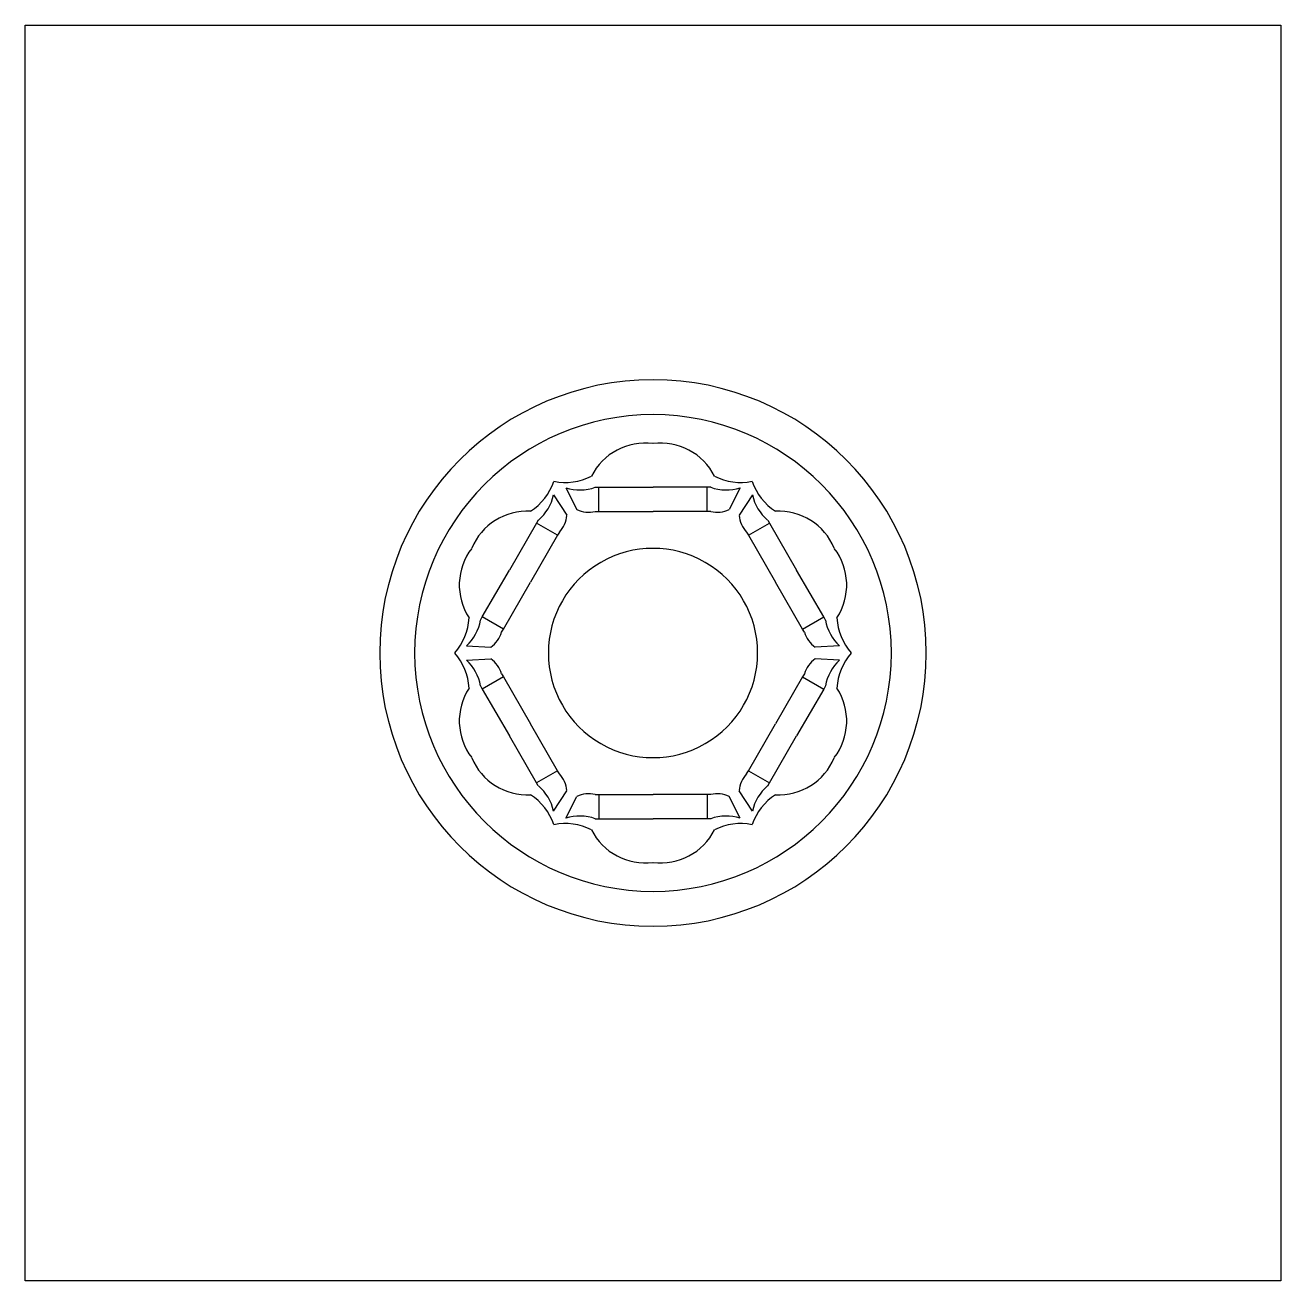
# Model space of a CAD drawing. Extents: x -54 to 54, y -54 to 54.
import ezdxf

# ---------------------------------------------------------------- set-up
doc = ezdxf.new("R2010")
doc.units = 0
doc.layers.add('default', color=7, linetype='CONTINUOUS')

msp = doc.modelspace()

# ---------------------------------------------------------------- linework, layer by layer
at = {"layer": 'default'}
for p, q in [((-54, -54), (-54, 54)), ((-54, 54), (54, 54)), ((54, 54), (54, -54)), ((-7.49, 14.2), (-6.55, 12.34)), ((-4.96, 14.26), (-4.66, 14.26)), ((-4.66, 14.26), (0, 14.26)), ((-4.66, 12.17), (-4.66, 14.26)), ((4.66, 14.26), (0, 14.26)), ((4.96, 14.26), (4.66, 14.26)), ((4.66, 12.17), (4.66, 14.26)), ((7.49, 14.2), (6.55, 12.34)), ((-8.56, 13.59), (-7.41, 11.84)), ((8.56, 13.59), (7.41, 11.84)), ((-4.96, 12.17), (-4.66, 12.17)), ((-4.66, 12.17), (0, 12.17)), ((4.66, 12.17), (0, 12.17)), ((4.96, 12.17), (4.66, 12.17)), ((-10.02, 11.16), (-12.35, 7.13)), ((-9.87, 11.43), (-10.02, 11.16)), ((-8.21, 10.12), (-10.02, 11.16)), ((8.21, 10.12), (10.02, 11.16)), ((9.87, 11.43), (10.02, 11.16)), ((10.02, 11.16), (12.35, 7.13)), ((-8.21, 10.12), (-10.54, 6.08)), ((-8.05, 10.38), (-8.21, 10.12)), ((8.05, 10.38), (8.21, 10.12)), ((8.21, 10.12), (10.54, 6.08)), ((-14.68, 3.1), (-12.35, 7.13)), ((14.68, 3.1), (12.35, 7.13)), ((-12.86, 2.05), (-10.54, 6.08)), ((12.86, 2.05), (10.54, 6.08)), ((-14.83, 2.83), (-14.68, 3.1)), ((-12.86, 2.05), (-14.68, 3.1)), ((12.86, 2.05), (14.68, 3.1)), ((14.83, 2.83), (14.68, 3.1)), ((-13.02, 1.78), (-12.86, 2.05)), ((13.02, 1.78), (12.86, 2.05)), ((-16.05, 0.61), (-13.96, 0.5)), ((16.05, 0.61), (13.96, 0.5)), ((-16.05, -0.61), (-13.96, -0.5)), ((16.05, -0.61), (13.96, -0.5)), ((-12.86, -2.05), (-14.68, -3.1)), ((-13.02, -1.78), (-12.86, -2.05)), ((-12.86, -2.05), (-10.54, -6.08)), ((12.86, -2.05), (10.54, -6.08)), ((13.02, -1.78), (12.86, -2.05)), ((12.86, -2.05), (14.68, -3.1)), ((-14.83, -2.83), (-14.68, -3.1)), ((-14.68, -3.1), (-12.35, -7.13)), ((14.68, -3.1), (12.35, -7.13)), ((14.83, -2.83), (14.68, -3.1)), ((-8.21, -10.12), (-10.54, -6.08)), ((8.21, -10.12), (10.54, -6.08)), ((-10.02, -11.16), (-12.35, -7.13)), ((10.02, -11.16), (12.35, -7.13)), ((-8.21, -10.12), (-10.02, -11.16)), ((-8.05, -10.38), (-8.21, -10.12)), ((8.05, -10.38), (8.21, -10.12)), ((8.21, -10.12), (10.02, -11.16)), ((-9.87, -11.43), (-10.02, -11.16)), ((-8.56, -13.59), (-7.41, -11.84)), ((8.56, -13.59), (7.41, -11.84)), ((9.87, -11.43), (10.02, -11.16)), ((-7.49, -14.2), (-6.55, -12.34)), ((-4.96, -12.17), (-4.66, -12.17)), ((-4.66, -12.17), (0, -12.17)), ((-4.66, -12.17), (-4.66, -14.26)), ((4.66, -12.17), (0, -12.17)), ((4.96, -12.17), (4.66, -12.17)), ((4.66, -12.17), (4.66, -14.26)), ((7.49, -14.2), (6.55, -12.34)), ((-4.96, -14.26), (-4.66, -14.26)), ((-4.66, -14.26), (0, -14.26)), ((4.66, -14.26), (0, -14.26)), ((4.96, -14.26), (4.66, -14.26)), ((54, -54), (-54, -54))]:
    msp.add_line(p, q, dxfattribs=at)
for centre, radius, start, end in [((0, 0), 23.5, 0, 180), ((0, 0), 20.5, 0, 180), ((-0.67, 12.86), 5.19, 82.6097, 153.0938), ((0.67, 12.86), 5.19, 26.9062, 97.3903), ((-7.55, 19.69), 5.02, 258.8123, 296.676), ((7.55, 19.69), 5.02, 243.324, 281.1877), ((-13.28, 16.38), 5.02, 303.324, 341.1877), ((-6.31, 17.92), 3.9, 252.2986, 290.1623), ((6.31, 17.92), 3.9, 249.8377, 287.7014), ((13.28, 16.38), 5.02, 198.8123, 236.676), ((-12.36, 14.42), 3.9, 309.8377, 347.7014), ((12.36, 14.42), 3.9, 192.2986, 230.1623), ((-10.8, 7.01), 5.19, 86.9062, 157.3903), ((-5.51, 14.56), 2.45, 244.9575, 282.8211), ((5.51, 14.56), 2.45, 257.1789, 295.0425), ((10.8, 7.01), 5.19, 22.6097, 93.0938), ((-9.85, 12.05), 2.45, 317.1789, 355.0425), ((9.85, 12.05), 2.45, 184.9575, 222.8211), ((-11.47, 5.85), 5.19, 142.6097, 213.0938), ((0, 0), 9, 60, 120), ((11.47, 5.85), 5.19, 326.9062, 37.3903), ((0, 0), 9, 120, 180), ((0, 0), 9, 0, 60), ((-20.83, 3.31), 5.02, 318.8123, 356.676), ((-18.67, 3.5), 3.9, 312.2986, 350.1623), ((18.67, 3.5), 3.9, 189.8377, 227.7014), ((20.83, 3.31), 5.02, 183.324, 221.1877), ((-15.36, 2.51), 2.45, 304.9575, 342.8211), ((15.36, 2.51), 2.45, 197.1789, 235.0425), ((0, 0), 23.5, 180, 0), ((0, 0), 20.5, 180, 0), ((-20.83, -3.31), 5.02, 3.324, 41.1877), ((0, 0), 9, 180, 240), ((0, 0), 9, 300, 0), ((-18.67, -3.5), 3.9, 9.8377, 47.7014), ((-15.36, -2.51), 2.45, 17.1789, 55.0425), ((15.36, -2.51), 2.45, 124.9575, 162.8211), ((18.67, -3.5), 3.9, 132.2986, 170.1623), ((20.83, -3.31), 5.02, 138.8123, 176.676), ((-11.47, -5.85), 5.19, 146.9062, 217.3903), ((11.47, -5.85), 5.19, 322.6097, 33.0938), ((0, 0), 9, 240, 300), ((-10.8, -7.01), 5.19, 202.6097, 273.0938), ((10.8, -7.01), 5.19, 266.9062, 337.3903), ((-9.85, -12.05), 2.45, 4.9575, 42.8211), ((9.85, -12.05), 2.45, 137.1789, 175.0425), ((-12.36, -14.42), 3.9, 12.2986, 50.1623), ((12.36, -14.42), 3.9, 129.8377, 167.7014), ((-13.28, -16.38), 5.02, 18.8123, 56.676), ((-5.51, -14.56), 2.45, 77.1789, 115.0425), ((5.51, -14.56), 2.45, 64.9575, 102.8211), ((13.28, -16.38), 5.02, 123.324, 161.1877), ((-6.31, -17.92), 3.9, 69.8377, 107.7014), ((6.31, -17.92), 3.9, 72.2986, 110.1623), ((-7.55, -19.69), 5.02, 63.324, 101.1877), ((7.55, -19.69), 5.02, 78.8123, 116.676), ((-0.67, -12.86), 5.19, 206.9062, 277.3903), ((0.67, -12.86), 5.19, 262.6097, 333.0938)]:
    msp.add_arc(centre, radius, start, end, dxfattribs=at)

doc.saveas('drawing.dxf')
